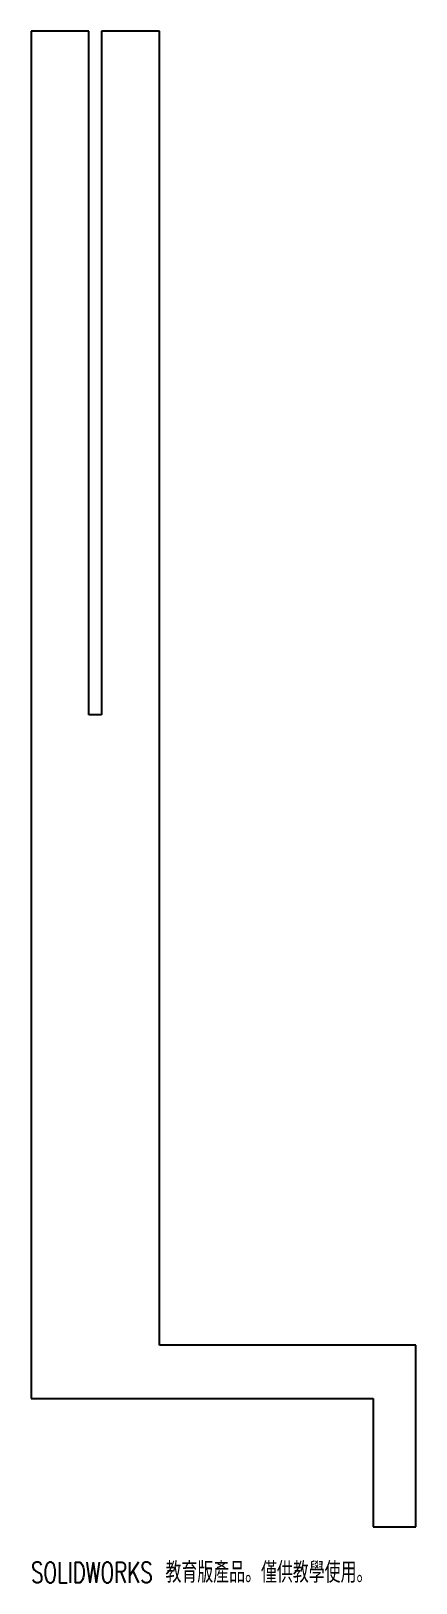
# Model space of a CAD drawing. Header units: millimetres. Extents: x -1.5 to 7.5, y -20.3 to 16.
import ezdxf

# ---------------------------------------------------------------- set-up
doc = ezdxf.new("R2010")
doc.units = ezdxf.units.MM
doc.styles.add('SLDTEXTSTYLE0', font='TXT', dxfattribs={"width": 0.7, "bigfont": 'bigfont'})

msp = doc.modelspace()

# ---------------------------------------------------------------- linework, layer by layer
at = {"color": 7, "linetype": 'Continuous', "lineweight": 25}
for p, q in [((-1.5, 16), (-1.5, -16)), ((-0.15, 16), (-1.5, 16)), ((-0.15, 0), (-0.15, 16)), ((0.15, 16), (0.15, 0)), ((1.5, 16), (0.15, 16)), ((1.5, -14.75), (1.5, 16)), ((0.15, 0), (-0.15, 0)), ((7.5, -14.75), (1.5, -14.75)), ((7.5, -19), (7.5, -14.75)), ((-1.5, -16), (6.5, -16)), ((6.5, -16), (6.5, -19)), ((6.5, -19), (7.5, -19))]:
    msp.add_line(p, q, dxfattribs=at)

# ---------------------------------------------------------------- texts
at = {"color": 7, "linetype": 'Continuous', "insert": (-1.5, -19.827), "char_height": 0.483362, "attachment_point": 1, "style": 'SLDTEXTSTYLE0'}
msp.add_mtext('SOLIDWORKS \\M+18BB3\\M+188E7\\M+194C5產\\M+19569\\M+18142\\M+18BCD\\M+18B9F\\M+18BB3\\M+19B7B\\M+18E67\\M+19770\\M+18142', dxfattribs=at)

doc.saveas('drawing.dxf')
